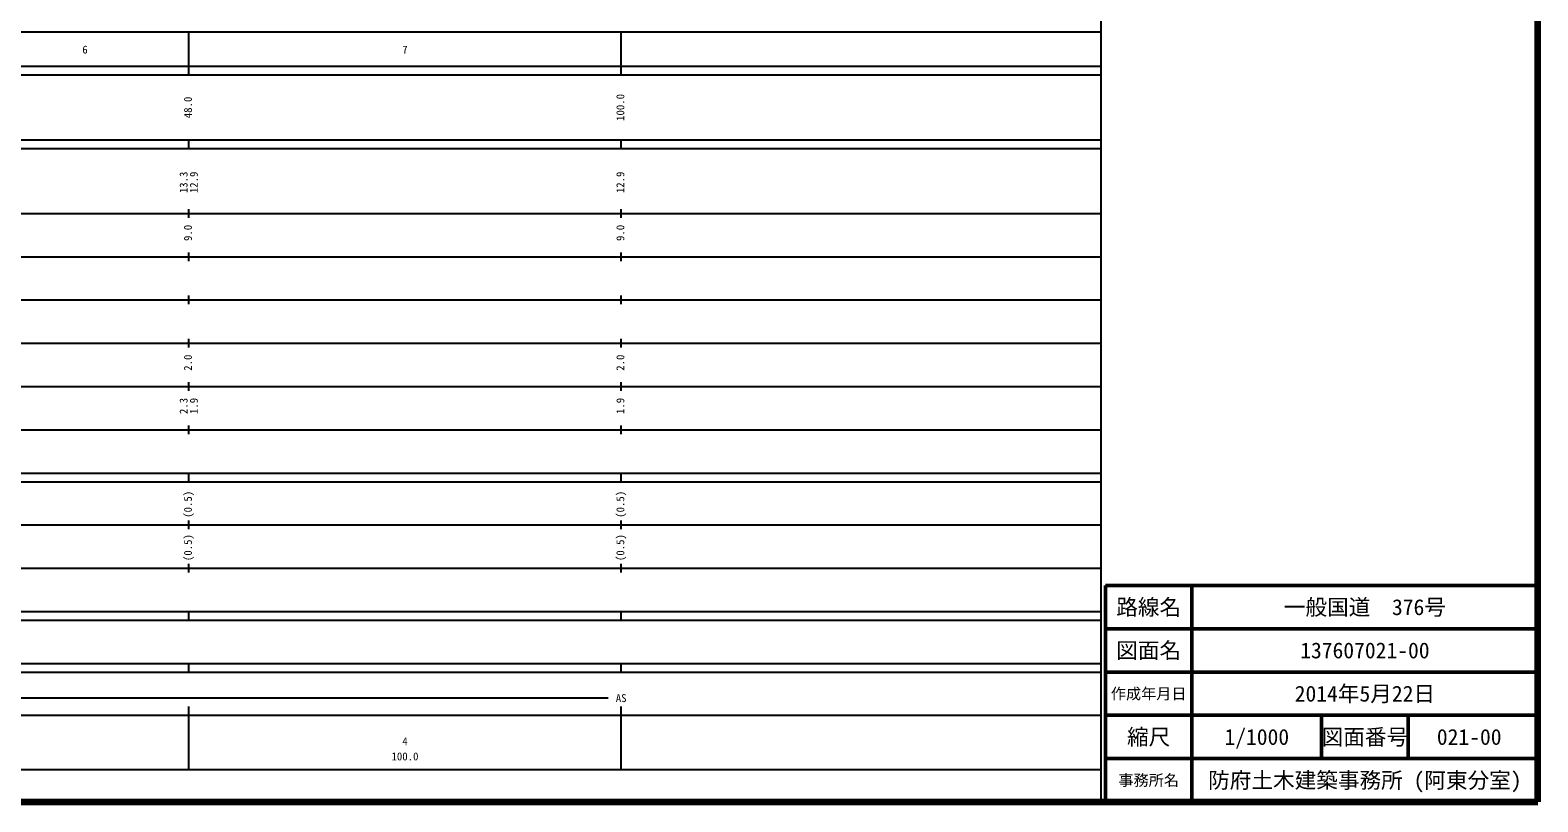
# Model space of a CAD drawing. Units: millimetres on the paper, enlarged 1000 times. Extents: x 40000 to 680000, y 20000 to 380000.
# Drawn here: x 331312 to 680000, y 20000 to 198357 of the extents above; entities that cross this region are included whole.
import ezdxf
from ezdxf.enums import TextEntityAlignment as Align

# ---------------------------------------------------------------- set-up
doc = ezdxf.new("R2010")
doc.units = ezdxf.units.MM
doc.header["$LTSCALE"] = 1000
for name, color, linetype, lineweight in [('M-TTL', 2, 'Continuous', 140), ('M-TTL-BAND', 7, 'Continuous', 25), ('M-TTL-FRAM', 2, 'Continuous', 50), ('M-TTL-LINE', 7, 'Continuous', 50)]:
    doc.layers.add(name, color=color, linetype=linetype, lineweight=lineweight)
doc.layers.add('M-TTL-TXT', color=7, linetype='Continuous')
doc.styles.add('ＭＳ ゴシック', font='')
doc.styles.get('ＭＳ ゴシック').set_extended_font_data('MS Gothic')

msp = doc.modelspace()

# ---------------------------------------------------------------- linework, layer by layer
at = {"layer": 'M-TTL'}
for p, q in [((680000, 20000), (680000, 380000)), ((40000, 20000), (680000, 20000))]:
    msp.add_line(p, q, dxfattribs=at)
at = {"layer": 'M-TTL-BAND'}
for p, q in [((579000, 20000), (579000, 370000)), ((68000, 198000), (579000, 198000)), ((368000, 188000), (368000, 198000)), ((468000, 188000), (468000, 198000)), ((40000, 190000), (579000, 190000)), ((40000, 188000), (579000, 188000)), ((40000, 173000), (579000, 173000)), ((40000, 171000), (579000, 171000)), ((368000, 171000), (368000, 173000)), ((468000, 171000), (468000, 173000)), ((368000, 155000), (368000, 157000)), ((468000, 155000), (468000, 157000)), ((40000, 156000), (579000, 156000)), ((368000, 145000), (368000, 147000)), ((468000, 145000), (468000, 147000)), ((46000, 146000), (579000, 146000)), ((52000, 136000), (579000, 136000)), ((368000, 135000), (368000, 137000)), ((468000, 135000), (468000, 137000)), ((46000, 126000), (579000, 126000)), ((368000, 125000), (368000, 127000)), ((468000, 125000), (468000, 127000)), ((52000, 116000), (579000, 116000)), ((368000, 115000), (368000, 117000)), ((468000, 115000), (468000, 117000)), ((46000, 106000), (579000, 106000)), ((368000, 105000), (368000, 107000)), ((468000, 105000), (468000, 107000)), ((40000, 96000), (579000, 96000)), ((368000, 94000), (368000, 96000)), ((468000, 94000), (468000, 96000)), ((40000, 94000), (579000, 94000)), ((49000, 84000), (579000, 84000)), ((368000, 83000), (368000, 85000)), ((468000, 83000), (468000, 85000)), ((40000, 74000), (579000, 74000)), ((368000, 73000), (368000, 75000)), ((468000, 73000), (468000, 75000)), ((40000, 64000), (579000, 64000)), ((368000, 62000), (368000, 64000)), ((468000, 62000), (468000, 64000)), ((40000, 62000), (579000, 62000)), ((40000, 52000), (579000, 52000)), ((40000, 50000), (579000, 50000)), ((368000, 50000), (368000, 52000)), ((468000, 50000), (468000, 52000)), ((71000, 44000), (465000, 44000)), ((368000, 27500), (368000, 42000)), ((468000, 27500), (468000, 42000)), ((40000, 40000), (579000, 40000)), ((68000, 27500), (579000, 27500))]:
    msp.add_line(p, q, dxfattribs=at)
at = {"layer": 'M-TTL-FRAM'}
for p, q in [((680000, 70000), (580000, 70000)), ((580000, 70000), (580000, 20000))]:
    msp.add_line(p, q, dxfattribs=at)
at = {"layer": 'M-TTL-LINE'}
for p, q in [((600000, 70000), (600000, 20000)), ((680000, 60000), (580000, 60000)), ((680000, 50000), (580000, 50000)), ((680000, 40000), (580000, 40000)), ((630000, 40000), (630000, 30000)), ((650000, 40000), (650000, 30000)), ((680000, 30000), (580000, 30000))]:
    msp.add_line(p, q, dxfattribs=at)

# ---------------------------------------------------------------- texts
at = {"layer": 'M-TTL-BAND', "style": 'ＭＳ ゴシック'}
for s, p in [('6', (344000, 192405)), ('7', (418000, 192405)), ('AS', (468000, 42500)), ('100.0', (418000, 29033)), ('4', (418000, 32523))]:
    msp.add_text(s, height=1833, dxfattribs=at).set_placement(p, align=Align.BOTTOM_CENTER)
for s, p in [('48.0', (369266, 180500)), ('100.0', (469266, 180500)), ('13.3', (368266, 163174)), ('12.9', (370636, 163174)), ('12.9', (469266, 163174)), ('9.0', (369266, 151500)), ('9.0', (469266, 151500)), ('2.0', (369266, 121500)), ('2.0', (469266, 121500)), ('2.3', (368266, 111500)), ('1.9', (370636, 111500)), ('1.9', (469266, 111500)), ('(0.5)', (369266, 88764)), ('(0.5)', (469266, 88764)), ('(0.5)', (369266, 78764)), ('(0.5)', (469266, 78764))]:
    msp.add_text(s, height=1833, rotation=90, dxfattribs=at).set_placement(p, align=Align.BOTTOM_CENTER)
at = {"layer": 'M-TTL-TXT', "style": 'ＭＳ ゴシック'}
for s, height, p in [('路線名', 3666, (590000, 65000)), ('路線名', 3666, (590000, 65000)), ('一般国道\u3000376号', 3666, (640000, 65000)), ('図面名', 3666, (590000, 55000)), ('図面名', 3666, (590000, 55000)), ('137607021-00', 3666, (640000, 55000)), ('作成年月日', 2566, (590000, 45000)), ('作成年月日', 2566, (590000, 45000)), ('2014年5月22日', 3666, (640000, 45000)), ('縮尺', 3666, (590000, 35000)), ('縮尺', 3666, (590000, 35000)), ('1/1000', 3666, (615000, 35000)), ('図面番号', 3666, (640000, 35000)), ('図面番号', 3666, (640000, 35000)), ('021-00', 3666, (664125, 35000)), ('事務所名', 2566, (590000, 25000)), ('事務所名', 2566, (590000, 25000)), ('防府土木建築事務所 (阿東分室)', 3666, (640000, 25000))]:
    msp.add_text(s, height=height, dxfattribs=at).set_placement(p, align=Align.MIDDLE_CENTER)

doc.saveas('drawing.dxf')
